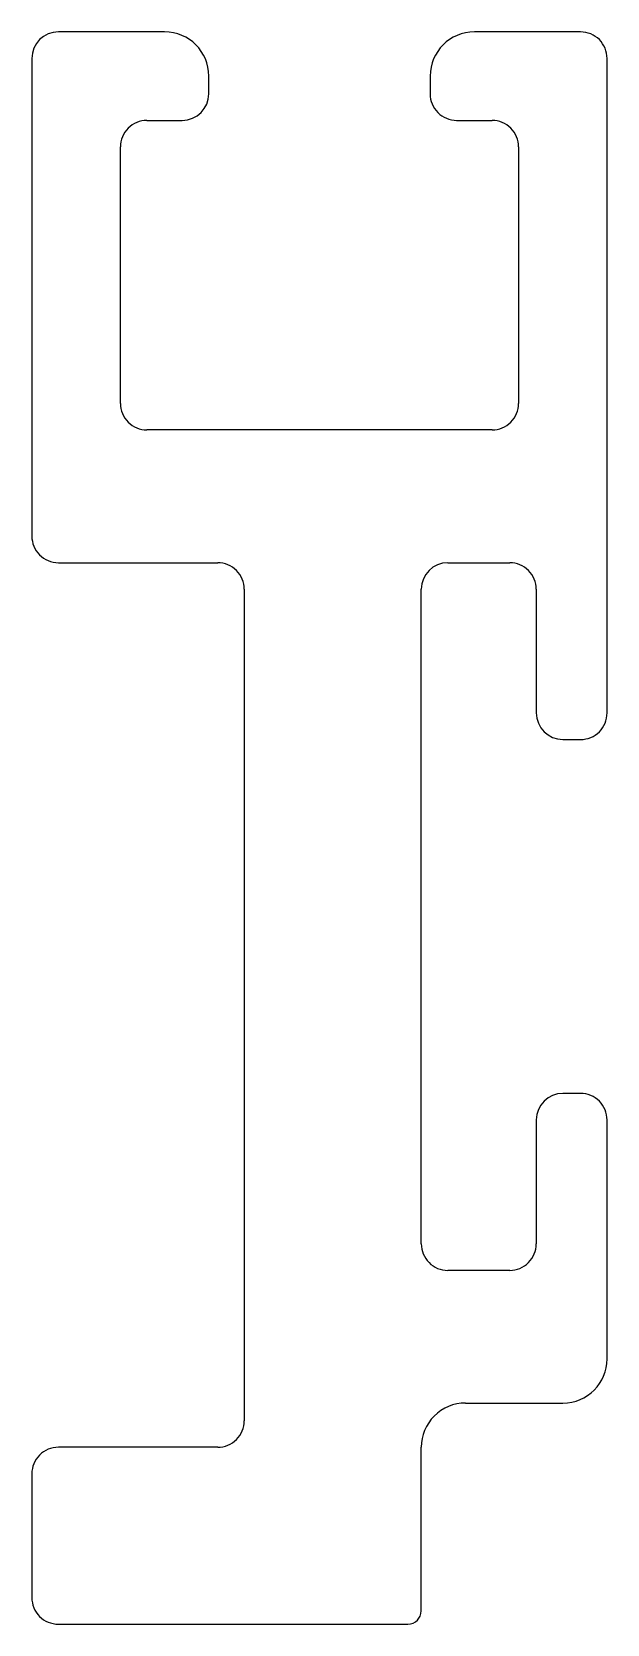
# Model space of a CAD drawing. Extents: x 531.2 to 537.7, y 552.6 to 570.6.
import ezdxf

# ---------------------------------------------------------------- set-up
doc = ezdxf.new("R2010")
doc.units = 0
doc.layers.get('0').update_dxf_attribs({"linetype": 'CONTINUOUS'})

msp = doc.modelspace()

# ---------------------------------------------------------------- linework, layer by layer
for p, q in [((532.65, 570.581), (531.45, 570.581)), ((537.35, 570.581), (536.15, 570.581)), ((531.15, 570.281), (531.15, 564.881)), ((537.65, 562.881), (537.65, 570.281)), ((533.15, 569.881), (533.15, 570.081)), ((535.65, 570.081), (535.65, 569.881)), ((532.45, 569.581), (532.85, 569.581)), ((535.95, 569.581), (536.35, 569.581)), ((532.15, 566.381), (532.15, 569.281)), ((536.65, 569.281), (536.65, 566.381)), ((536.35, 566.081), (532.45, 566.081)), ((531.45, 564.581), (533.25, 564.581)), ((535.85, 564.581), (536.55, 564.581)), ((533.55, 564.281), (533.55, 554.881)), ((535.55, 556.881), (535.55, 564.281)), ((536.85, 564.281), (536.85, 562.881)), ((537.15, 562.582), (537.35, 562.582)), ((537.35, 558.581), (537.15, 558.581)), ((536.85, 558.281), (536.85, 556.881)), ((537.65, 555.581), (537.65, 558.281)), ((536.55, 556.581), (535.85, 556.581)), ((536.05, 555.081), (537.15, 555.081)), ((533.25, 554.581), (531.45, 554.581)), ((535.55, 552.732), (535.55, 554.581)), ((531.15, 554.281), (531.15, 552.882)), ((531.45, 552.582), (535.4, 552.582))]:
    msp.add_line(p, q)
for centre, radius, start, end in [((531.45, 570.281), 0.3, 90.0023, 179.9977), ((532.65, 570.081), 0.5, 0.0003, 89.9997), ((536.15, 570.081), 0.5, 90.0003, 179.9997), ((537.35, 570.281), 0.3, 0.0023, 90.0035), ((532.85, 569.881), 0.3, 270.0023, 359.9977), ((535.95, 569.881), 0.3, 180.0023, 270.0035), ((532.45, 569.281), 0.3, 89.9965, 179.9977), ((536.35, 569.281), 0.3, 0.0023, 90.0035), ((532.45, 566.381), 0.3, 179.9965, 269.9977), ((536.35, 566.381), 0.3, 269.9965, 0.0035), ((531.45, 564.881), 0.3, 179.9965, 269.9977), ((533.25, 564.281), 0.3, 0.0023, 90.0035), ((535.85, 564.281), 0.3, 90.0023, 179.9977), ((536.55, 564.281), 0.3, 0.0082, 90.0093), ((537.15, 562.882), 0.3, 180.0023, 269.9977), ((537.35, 562.882), 0.3, 269.9965, 359.9977), ((537.15, 558.281), 0.3, 90.0023, 179.9977), ((537.35, 558.281), 0.3, 0.0023, 90.0035), ((535.85, 556.881), 0.3, 179.9907, 269.9977), ((536.55, 556.881), 0.3, 269.9907, 0.0093), ((537.15, 555.581), 0.5, 269.9999, 359.9998), ((536.05, 554.581), 0.5, 89.9999, 180), ((533.25, 554.881), 0.3, 269.9965, 359.9977), ((531.45, 554.281), 0.3, 89.9965, 180.0035), ((531.45, 552.882), 0.3, 180.0023, 270.0035), ((535.4, 552.732), 0.15, 270, 0)]:
    msp.add_arc(centre, radius, start, end)

doc.saveas('drawing.dxf')
